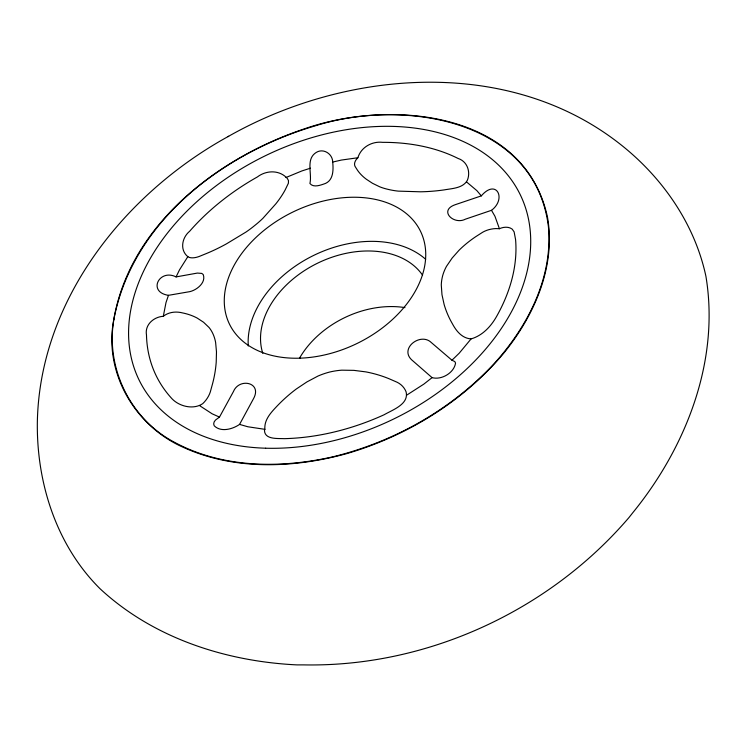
<?xml version="1.0" encoding="UTF-8"?>
<svg xmlns="http://www.w3.org/2000/svg" width="747" height="747" viewBox="0 0 747 747"><rect width="100%" height="100%" fill="white"/><g stroke="black" fill="none" stroke-linecap="round" stroke-linejoin="round"><path stroke-width="1.12" d="M332.704 162.062C333.554 170.549 333.405 181.474 323.46 184.154C319.305 185.573 313.133 187.581 309.912 183.482C312.293 173.677 305.486 159.102 316.214 152.453C323.395 147.878 332.658 153.891 332.704 162.062L341.379 160.063L357.878 157.748C361.025 147.262 371.969 141.071 382.651 142.341A194.65 134.927 -25.9 0 1 458.107 158.467C467.239 161.389 470.787 171.679 467.407 180.195C463.037 188.319 452.14 188.431 444.007 189.925A111.098 62.412 -8.7 0 1 420.533 191.802L398.226 191.12A61.945 33.718 -11.3 0 1 388.272 189.411A61.964 32.896 -12.6 0 1 379.644 186.778L372.454 183.267L366.347 179.243A112.61 56.38 -14.6 0 1 357.421 170.129L355.656 167.347A19.758 9.814 -18 0 1 356.226 159.578L357.878 157.748M163.304 316.289C168.831 311.947 176.049 311.219 182.679 312.946A121.35 73.972 -46.8 0 1 197.199 318.082L203.539 322.237L209.039 327.475A65.615 42.392 -46.9 0 1 213.128 334.226A65.596 43.541 -47.5 0 1 215.622 342.481L216.481 351.902L216.219 361.996A119.371 82.133 -49.2 0 1 212.606 383.556L210.906 389.738A21.644 15.846 -47.8 0 1 202.736 403.641C193.128 410.206 178.188 406.321 170.923 397.563A194.65 134.927 -25.9 0 1 146.487 335.02C144.619 324.74 153.714 316.905 163.304 316.289L166.002 302.554L168.467 295.326L189.878 291.629C196.956 289.976 206.303 282.469 203.193 274.494L201.746 273.411L197.357 273.075L176.077 276.913C159.26 268.425 147.215 292.114 168.467 295.326M264.886 429.329L264.466 430.384C264.69 439.806 277.8 438.302 284.299 438.666A194.65 134.927 -25.9 0 0 384.098 414.762C392.502 409.879 409.16 404.248 406.088 391.83A22.83 19.758 -22.3 0 0 395.135 381.381L388.991 378.71A132.854 117.27 -32.7 0 0 365.89 371.894L353.891 370.363L341.781 370.176A71.049 61.394 -34.9 0 0 329.698 372.034A71.058 61.011 -37.4 0 0 317.989 376.049L306.868 381.95L296.279 389.01A133.405 114.805 -42.9 0 0 277.118 406.032C271.03 412.456 264.036 419.777 264.886 429.329L247.827 426.761L239.572 424.399C232.588 429.217 220.916 432.522 214.212 425.781L213.679 423.951L214.109 421.999L215.463 420.066L219.478 417.097L233.447 391.549C239.245 377.422 262.43 382.408 253.569 398.571L239.572 424.399M176.077 276.913L179.504 269.854L187.833 256.669C179.569 249.946 181.988 237.555 189.617 231.29A194.65 134.927 -25.9 0 1 257.416 176.927C266.39 170.064 279.621 169.793 287.362 178.505L288.482 180.606L288.407 183.202L285.195 189.869A108.175 50.226 -27.9 0 1 275.83 203.847L262.897 218.329A60.218 28.89 -30.7 0 1 254.867 225.389A60.208 29.226 -32.2 0 1 245.931 232.093L226.481 243.839A107.549 52.72 -35.1 0 1 206.63 253.438L201.148 255.67A19.758 10.299 -37.5 0 1 189.495 257.5M471.096 338.895C462.122 338.354 456.277 331.089 452.383 323.74A127.111 101.032 -3.2 0 1 444.129 304.496L441.981 294.701L441.281 284.934A68.78 53.102 -3.9 0 1 442.747 275.391A68.78 52.066 -3.4 0 1 446.454 266.39L452.14 258.051L459.031 250.264A128.708 94.001 -1 0 1 475.736 236.678L480.956 233.335A21.635 14.912 -4.1 0 1 495.877 228.573L499.416 228.731C503.385 226.911 508.483 226.378 512.19 229.114L514.123 231.869L515.579 239.61A194.65 134.927 -25.9 0 1 496.559 316.495C490.928 326.495 482.403 335.636 471.096 338.895L459.209 353.2L451.963 360.222L431.308 342.546C420.71 332.172 399.44 348.102 411.522 359.709L432.065 377.637C441.477 380.26 454.139 372.893 455.549 363.051L454.802 361.576L451.963 360.222M481.32 195.882C496.475 178.169 506.793 198.917 491.498 210.309L465.353 219.198C453.709 225.286 438.19 210.374 455.446 204.622L481.32 195.882L476.894 190.653L466.632 181.997M432.065 377.637L423.876 384.098L406.826 395.06M227.947 136.645C124.553 193.65 39.75 300.07 37.35 421.859C36.435 482.618 56.296 545.357 100.089 588.776C153.144 638.05 225.669 661.468 297.017 664.895L303.655 664.886C426.882 667.286 549.092 610.915 629.049 517.456L632.756 512.759C685.886 447.574 720.024 361.081 705.915 276.287C694.71 223.848 662.402 177.459 620.645 144.526C509.081 56.352 346.403 69.247 227.947 136.645L228.666 136.281M285.924 177.534L301.928 170.923L310.491 168.178M219.478 417.097L212.148 413.81L199.897 405.836M187.833 256.669L189.495 257.5M491.498 210.309L494.953 216.275L499.416 228.731M248.275 345.982A102.806 73.066 -25.9 0 1 313.74 255.381A102.806 73.066 -25.9 0 1 425.669 259.302M262.813 353.387A89.416 63.532 -25.9 0 1 317.503 263.224A89.416 63.532 -25.9 0 1 422.578 275.195M299.575 358.065A85.69 63.271 -25.9 0 1 404.977 307.615M112.442 328.503C107.092 378.085 137.224 426.556 182.212 446.846C233.624 470.61 293.123 468.332 346.739 453.625C406.9 435.977 462.636 401.933 503.217 353.845C534.086 316.084 556.104 266.791 547.495 217.209C524.571 110.752 389.953 98.856 304.477 128.82C214.949 158.691 124.656 229.226 112.442 328.503M113.936 319.034C105.355 367.412 129.95 418.255 173.192 441.589C221.71 468.276 280.106 468.761 332.985 456.8C394.089 441.822 451.132 409.767 494.15 363.658C527.597 326.598 553.032 277.94 548.419 226.733C535.048 118.035 401.737 98.557 315.636 125.729C223.913 152.556 132.882 220.645 113.936 319.034M265.643 448.209A211.915 146.44 -25.9 0 0 526.719 211.756A211.915 146.44 -25.9 0 0 196.564 201.961A211.915 146.44 -25.9 0 0 265.643 448.209M300.415 358.158A106.214 73.141 -25.9 0 0 421.896 234.39A106.214 73.141 -25.9 0 0 252.673 240.674A106.214 73.141 -25.9 0 0 300.415 358.158"/></g></svg>
